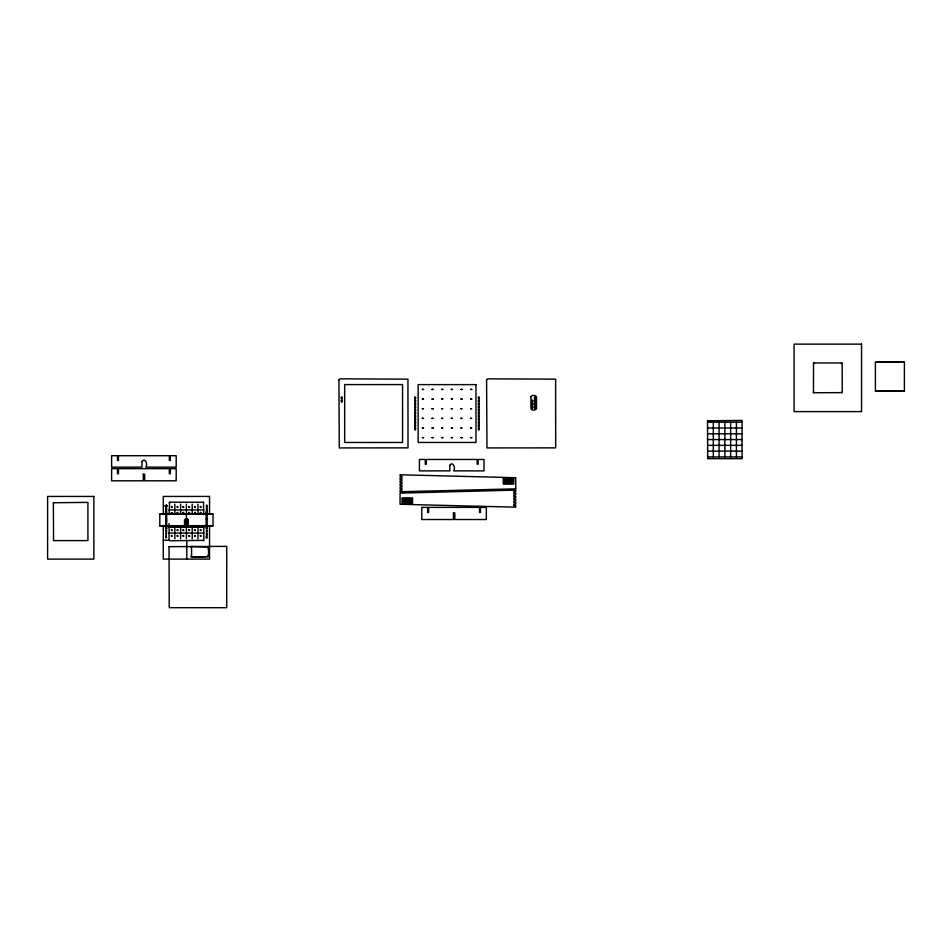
<?xml version="1.0" encoding="UTF-8"?>
<svg xmlns="http://www.w3.org/2000/svg" width="952" height="952" viewBox="0 0 952 952"><rect width="100%" height="100%" fill="white"/><g stroke="black" fill="none" stroke-linecap="round" stroke-linejoin="round"><path stroke-width="1.43" d="M166.648 505.274C166.053 510.32 165.612 503.81 166.374 504.905M166.671 526.837L165.66 526.861L166.267 526.515M166.648 533.037C166.065 538.154 165.541 531.323 166.41 532.68M166.314 531.906C165.458 532.977 166.243 526.48 166.671 531.525M165.66 537.785L166.029 535.738L166.671 537.69M166.648 513.045L165.66 513.045L166.493 513.354M166.671 509.927L166.648 508.392M166.671 528.443L166.671 511.438L165.66 511.438L166.326 511.069M169.016 502.799L169.635 502.18L203.454 502.239L203.764 514.485M169.063 514.485L169.635 502.216M159.805 525.671L184.486 525.671L184.557 519.721L187.175 518.995L188.317 519.935L188.341 525.671L213.01 525.671M185.759 519.578L186.33 518.995L185.759 526.039L159.805 526.039L159.805 513.89L165.684 513.89M203.799 540.248L203.764 525.813M206.822 507.249C205.918 508.273 206.691 501.811 207.167 506.845M206.822 510.343C205.81 511.272 206.834 504.929 207.167 509.927M207.131 526.896L206.144 526.861L206.822 526.492M206.822 535.012C205.739 535.928 206.905 529.562 207.167 534.643M206.822 531.93C205.858 532.87 206.762 526.515 207.167 531.525M206.786 538.106C204.942 538.82 207.084 532.358 207.167 537.725M207.155 528.503L207.167 511.438M841.104 392.462L842.246 392.629L813.484 392.748L813.52 362.962L842.127 362.962L842.282 392.414M166.326 507.975L165.66 509.998L166.648 509.986M184.486 520.149L185.64 518.995M841.092 363.367L842.318 363.414M813.365 363.367L814.519 363.367M814.519 392.414L813.377 392.45M206.56 514.139L206.822 514.151M166.6 528.634L165.66 528.467L166.66 528.562L165.672 528.55L165.934 511.117M165.981 514.187L166.648 514.401M206.774 513.425L206.56 513.425M206.774 528.848L206.56 528.848M191.566 546.519L208.238 547.126L207.703 546.567M207.703 547.745C208.762 544.996 208.857 558.776 207.703 555.98M191.578 556.004L191.578 547.721M203.228 540.819L203.74 540.355L169.635 540.772M206.56 511.057L206.822 511.069M875.4 362.212L904.4 362.212L904.4 391.212L875.4 391.212L875.4 362.212L904.364 362.248M875.447 391.177L904.364 391.177M707.526 422.212L742.227 422.212M707.526 427.995L742.227 427.995M707.526 433.779L742.227 433.779M707.526 439.562L742.227 439.562M707.526 445.346L742.227 445.346M707.526 451.129L742.227 451.129M707.526 456.912L742.227 456.912M165.684 506.071L166.648 506.071M169.063 509.927L203.764 509.927M207.131 511.474L206.144 511.438L206.144 528.443L207.131 528.443M206.156 513.104L207.131 513.021M166.648 513.89L206.167 513.89M207.131 513.89L213.01 513.89L213.01 526.039L187.068 526.039L187.068 519.578M165.684 514.104L166.648 514.08M159.805 514.247L206.167 514.247M207.131 514.247L213.01 514.247M206.167 514.389L207.131 514.389M165.684 518.995L166.648 518.995M206.167 518.995L207.131 518.995M165.684 520.78L166.648 520.78M165.684 525.635L166.648 525.528M206.167 525.528L207.131 525.635M169.063 527.277L203.764 527.277M169.063 533.06L203.764 533.06M163.28 540.2L169.028 540.296M187.175 518.995L188.341 520.149M203.407 502.228L203.764 502.799M169.063 540.248L169.063 523.636M736.443 422.212L736.443 456.912M730.66 422.212L730.66 456.912M724.877 422.212L724.877 456.912M719.093 422.212L719.093 456.912M713.31 422.212L713.31 456.912M209.547 513.925L209.547 496.432L163.28 496.432L163.28 513.925M209.547 525.575L209.547 559.098L163.28 559.098L163.28 525.575M197.98 504.143L197.98 514.27M197.98 525.837L197.98 538.844M192.197 504.143L192.197 514.27M192.197 525.837L192.197 538.844M186.794 540.772L186.794 559.098M186.413 504.143L186.413 538.844M180.63 504.143L180.63 514.27M180.63 525.837L180.63 538.844M174.847 504.143L174.847 514.27M174.847 525.837L174.847 538.844M166.172 506.071L166.172 510.51M190.995 556.563L191.614 557.206L208.238 556.611L191.614 557.17L191.483 555.98L191.043 556.694M171.36 507C172.966 508.63 171.955 505.452 171.384 506.88M171.36 512.783L172.538 512.866L171.372 512.7M171.36 530.133C172.895 531.811 172.014 528.467 171.372 530.085M171.36 535.917C173.109 537.559 171.812 534.346 171.372 535.869M177.143 507C178.774 508.63 177.726 505.441 177.167 506.88M177.143 512.783C178.774 514.413 177.738 511.188 177.155 512.7M177.143 530.133C178.905 531.906 177.619 528.419 177.155 530.085M177.143 535.917C178.916 537.547 177.596 534.334 177.155 535.869M182.927 507C184.557 508.618 183.474 505.441 182.951 506.88M182.927 512.783C184.569 514.425 183.51 511.176 182.939 512.7M182.927 530.133C184.724 531.918 183.391 528.396 182.939 530.085M182.927 535.917C184.712 537.547 183.391 534.334 182.939 535.869M188.71 507C190.507 508.582 189.15 505.488 188.734 506.88M188.71 512.783C190.555 514.354 189.127 511.26 188.722 512.7M188.71 530.133C190.471 531.882 189.186 528.443 188.722 530.085M188.71 535.917L189.888 536.047L188.722 535.869M194.494 507C196.112 508.606 195.077 505.452 194.517 506.88M194.494 512.783C196.124 514.425 195.065 511.188 194.505 512.7M194.494 530.133C196.279 531.87 194.934 528.467 194.505 530.085M194.494 535.917C196.29 537.523 194.946 534.334 194.505 535.869M200.277 507C201.895 508.642 200.884 505.381 200.289 506.928M200.277 512.783C201.907 514.437 200.848 511.164 200.289 512.712M200.277 530.133C202.062 531.847 200.705 528.491 200.289 530.085M200.277 535.917C202.074 537.523 200.694 534.334 200.289 535.869M141.979 461.53L141.979 467.135L111.61 467.135L111.61 455.71L117.489 455.71L117.489 460.459L118.453 460.459L118.453 455.71L169.349 455.71L169.349 460.459L170.313 460.459L170.313 455.71L176.191 455.71L176.191 467.135L145.834 467.135C148.191 464.433 144.99 457.031 141.979 461.53M164.982 505.952C167.314 508.523 168.433 503.751 164.994 505.881M169.063 546.71L169.218 607.685L226.707 607.709L226.743 546.365L169.063 546.662M338.912 379.907L339.281 447.928L408.003 447.868L407.944 379.146L340.066 378.837L338.912 379.907M341.304 400.399C341.125 405.623 343.589 398.638 341.316 400.364M341.304 397.317C341.078 402.494 343.66 395.651 341.316 397.258M414.763 400.399C414.572 405.623 417.047 398.626 414.763 400.364M414.763 397.317C414.608 402.529 417 395.556 414.774 397.258M414.763 406.563C414.667 411.823 416.952 404.671 414.763 406.54M414.763 403.481C414.596 408.682 417 401.78 414.774 403.422M414.763 409.646C414.56 414.846 417.059 407.956 414.774 409.598M414.763 415.822C414.584 421.022 417.012 414.108 414.774 415.762M414.763 412.74C414.584 417.976 417.012 410.955 414.763 412.74M414.763 421.986C414.608 427.21 417 420.225 414.774 421.926M414.763 418.904C414.667 424.164 416.952 417 414.763 418.88M414.763 425.068C414.584 430.316 417.012 423.295 414.763 425.068M414.763 428.162C414.62 433.386 416.988 426.365 414.774 428.102M449.796 465.278L449.796 470.883L419.427 470.883L419.427 459.459L425.306 459.459L425.306 464.207L426.27 464.207L426.27 459.459L477.166 459.459L477.166 464.207L478.13 464.207L478.13 459.459L484.009 459.459L484.009 470.883L453.652 470.883C455.96 468.289 452.854 460.708 449.796 465.278M478.38 397.317C478.202 402.517 480.665 395.568 478.392 397.258M478.38 403.481C478.237 408.67 480.617 401.744 478.404 403.398M478.38 400.399C478.213 405.659 480.653 398.531 478.38 400.364M478.38 406.563C478.213 411.8 480.641 404.79 478.38 406.54M478.38 412.74C478.178 418.011 480.677 410.895 478.38 412.74M478.38 409.646C478.154 414.834 480.724 407.98 478.392 409.598M478.38 418.904C478.213 424.128 480.641 417.131 478.38 418.88M478.38 415.822C478.249 421.022 480.582 414.072 478.392 415.762M478.38 421.986C478.213 427.198 480.653 420.237 478.392 421.926M478.38 428.162C478.332 433.386 480.474 426.329 478.392 428.102M478.38 425.068C478.178 430.352 480.677 423.235 478.38 425.068M486.591 379.907L486.96 447.928L555.682 447.868L555.623 379.146L487.745 378.837L486.591 379.907M530.93 396.865L530.93 408.527C531.359 410.717 536.071 410.717 536.511 408.527L536.511 396.96C536.059 394.806 531.537 394.818 530.93 396.865M531.978 400.399C531.799 405.623 534.262 398.626 531.978 400.364M531.978 406.563C531.882 411.823 534.167 404.671 531.978 406.54M531.978 403.481C531.811 408.682 534.215 401.78 531.99 403.422M534.488 397.317C534.322 402.482 536.714 395.615 534.5 397.258M534.488 403.481C534.239 408.598 536.797 401.934 534.512 403.398M534.488 400.399C534.346 405.623 536.702 398.59 534.5 400.364M534.488 406.563C534.179 411.704 536.892 404.993 534.5 406.54M707.526 420.82L707.681 458.662L742.036 458.685L742.036 420.439L707.526 420.772M53.383 502.751L53.55 540.605L87.917 540.605L87.917 502.394L53.383 502.751M422.402 389.38L423.521 389.487L422.402 389.38M422.402 399.031L423.521 399.126L422.402 399.031M422.402 408.67L423.521 408.765L422.402 408.622M422.402 418.309L423.521 418.452L422.414 418.225M422.402 427.948L423.521 428.043L422.402 427.9M422.402 437.587L423.521 437.682L422.402 437.587M432.041 389.38L433.16 389.487L432.041 389.38M432.041 399.031L433.16 399.126L432.041 399.031M432.041 408.67L433.16 408.765L432.041 408.67M432.041 418.309L433.16 418.404L432.041 418.309M432.041 427.948L433.16 428.043L432.041 427.948M432.041 437.587L433.16 437.682L432.041 437.587M441.68 389.38L442.799 389.487L441.68 389.38M441.68 399.031L442.799 399.126L441.68 399.031M441.68 408.67L442.799 408.765L441.68 408.622M441.68 418.309L442.799 418.452L441.692 418.225M441.68 427.948L442.799 428.091L441.68 427.9M441.68 437.587L442.799 437.682L441.68 437.587M451.319 389.38L452.438 389.487L451.319 389.38M451.319 399.031L452.438 399.126L451.319 399.031M451.319 408.67L452.438 408.765L451.331 408.622M451.319 418.309L452.438 418.452L451.331 418.225M451.319 427.948L452.438 428.091L451.331 427.9M451.319 437.587L452.438 437.682L451.319 437.587M460.958 389.38L462.089 389.487L460.958 389.38M460.958 399.031L462.089 399.126L460.958 399.031M460.958 408.67L462.089 408.765L460.97 408.622M460.958 418.309L462.077 418.452L460.97 418.225M460.958 427.948L462.077 428.091L460.97 427.9M460.958 437.587L462.089 437.682L460.958 437.587M470.597 389.38L471.728 389.487L470.597 389.38M470.597 399.031L471.728 399.126L470.597 399.031M470.597 408.67L471.728 408.765L470.609 408.622M470.597 418.309L471.716 418.452L470.609 418.225M470.597 427.948L471.716 428.091L470.609 427.9M470.597 437.587L471.728 437.682L470.597 437.587M191.007 547.079C191.411 549.054 191.233 545.222 191.031 547.162M143.264 474.251L143.252 480.82L111.61 480.82L111.61 468.67L117.489 468.67L117.489 473.775L118.453 473.775L118.453 468.67L169.349 468.67L169.349 473.775L170.313 473.775L170.313 468.67L176.191 468.67L176.191 480.82L144.704 480.82L144.692 474.251L143.3 474.144M453.414 512.961L453.402 519.53L421.76 519.53L421.76 507.38L427.638 507.38L427.638 512.485L428.602 512.485L428.602 507.38L479.499 507.38L479.499 512.485L480.462 512.485L480.462 507.38L486.341 507.38L486.341 519.53L454.854 519.53L454.806 512.854L453.414 512.961M515.746 488.84L400.066 491.756L400.066 490.209L401.994 490.209L401.994 488.673L400.066 488.673L400.066 487.127L401.994 487.127L401.994 485.591L400.066 485.591L400.066 484.044L401.994 484.044L401.994 482.497L400.066 482.497L400.066 480.962L401.994 480.962L401.994 479.415L400.066 479.415L400.066 477.88L401.994 477.88L401.994 476.333L400.066 476.333L400.066 474.786L503.251 477.38L503.251 484.104L504.132 484.104L504.132 477.404L505.179 477.428L505.179 484.104L506.059 484.104L506.059 477.452L507.107 477.476L507.107 484.104L507.987 484.104L507.987 477.499L509.034 477.523L509.034 484.104L509.927 484.104L509.927 477.547L510.962 477.583L510.962 484.104L511.855 484.104L511.855 477.606L512.89 477.63L512.89 484.104L513.783 484.104L513.783 477.654L515.746 477.702L515.746 488.84M511.89 490.209L400.066 493.124L400.066 504.262L402.03 504.322L402.03 497.872L402.922 497.872L402.922 504.346L403.957 504.37L403.957 497.872L404.85 497.872L404.85 504.393L405.897 504.417L405.897 497.872L406.778 497.872L406.778 504.441L407.825 504.465L407.825 497.872L408.705 497.872L408.705 504.489L409.753 504.524L409.753 497.872L410.633 497.872L410.633 504.548L411.68 504.572L411.68 497.872L412.561 497.872L412.561 504.596L515.746 507.178L515.746 505.643L513.818 505.643L513.818 504.096L515.746 504.096L515.746 502.549L513.818 502.549L513.818 501.014L515.746 501.014L515.746 499.467L513.818 499.467L513.818 497.92L515.746 497.92L515.746 496.385L513.818 496.385L513.818 494.838L515.746 494.838L515.746 493.303L513.818 493.303L513.818 491.756L515.746 491.756L515.746 490.209L511.89 490.209M861.56 344.136L794.087 344.136L794.087 411.609L861.56 411.609L861.56 344.136M402.553 384.584L344.66 384.584L344.66 442.478L402.553 442.478L402.553 384.584M475.976 384.62L418.142 384.62L418.142 442.454L475.976 442.454L475.976 384.62M93.867 496.432L47.6 496.432L47.6 559.098L93.867 559.098L93.867 496.432"/></g></svg>
